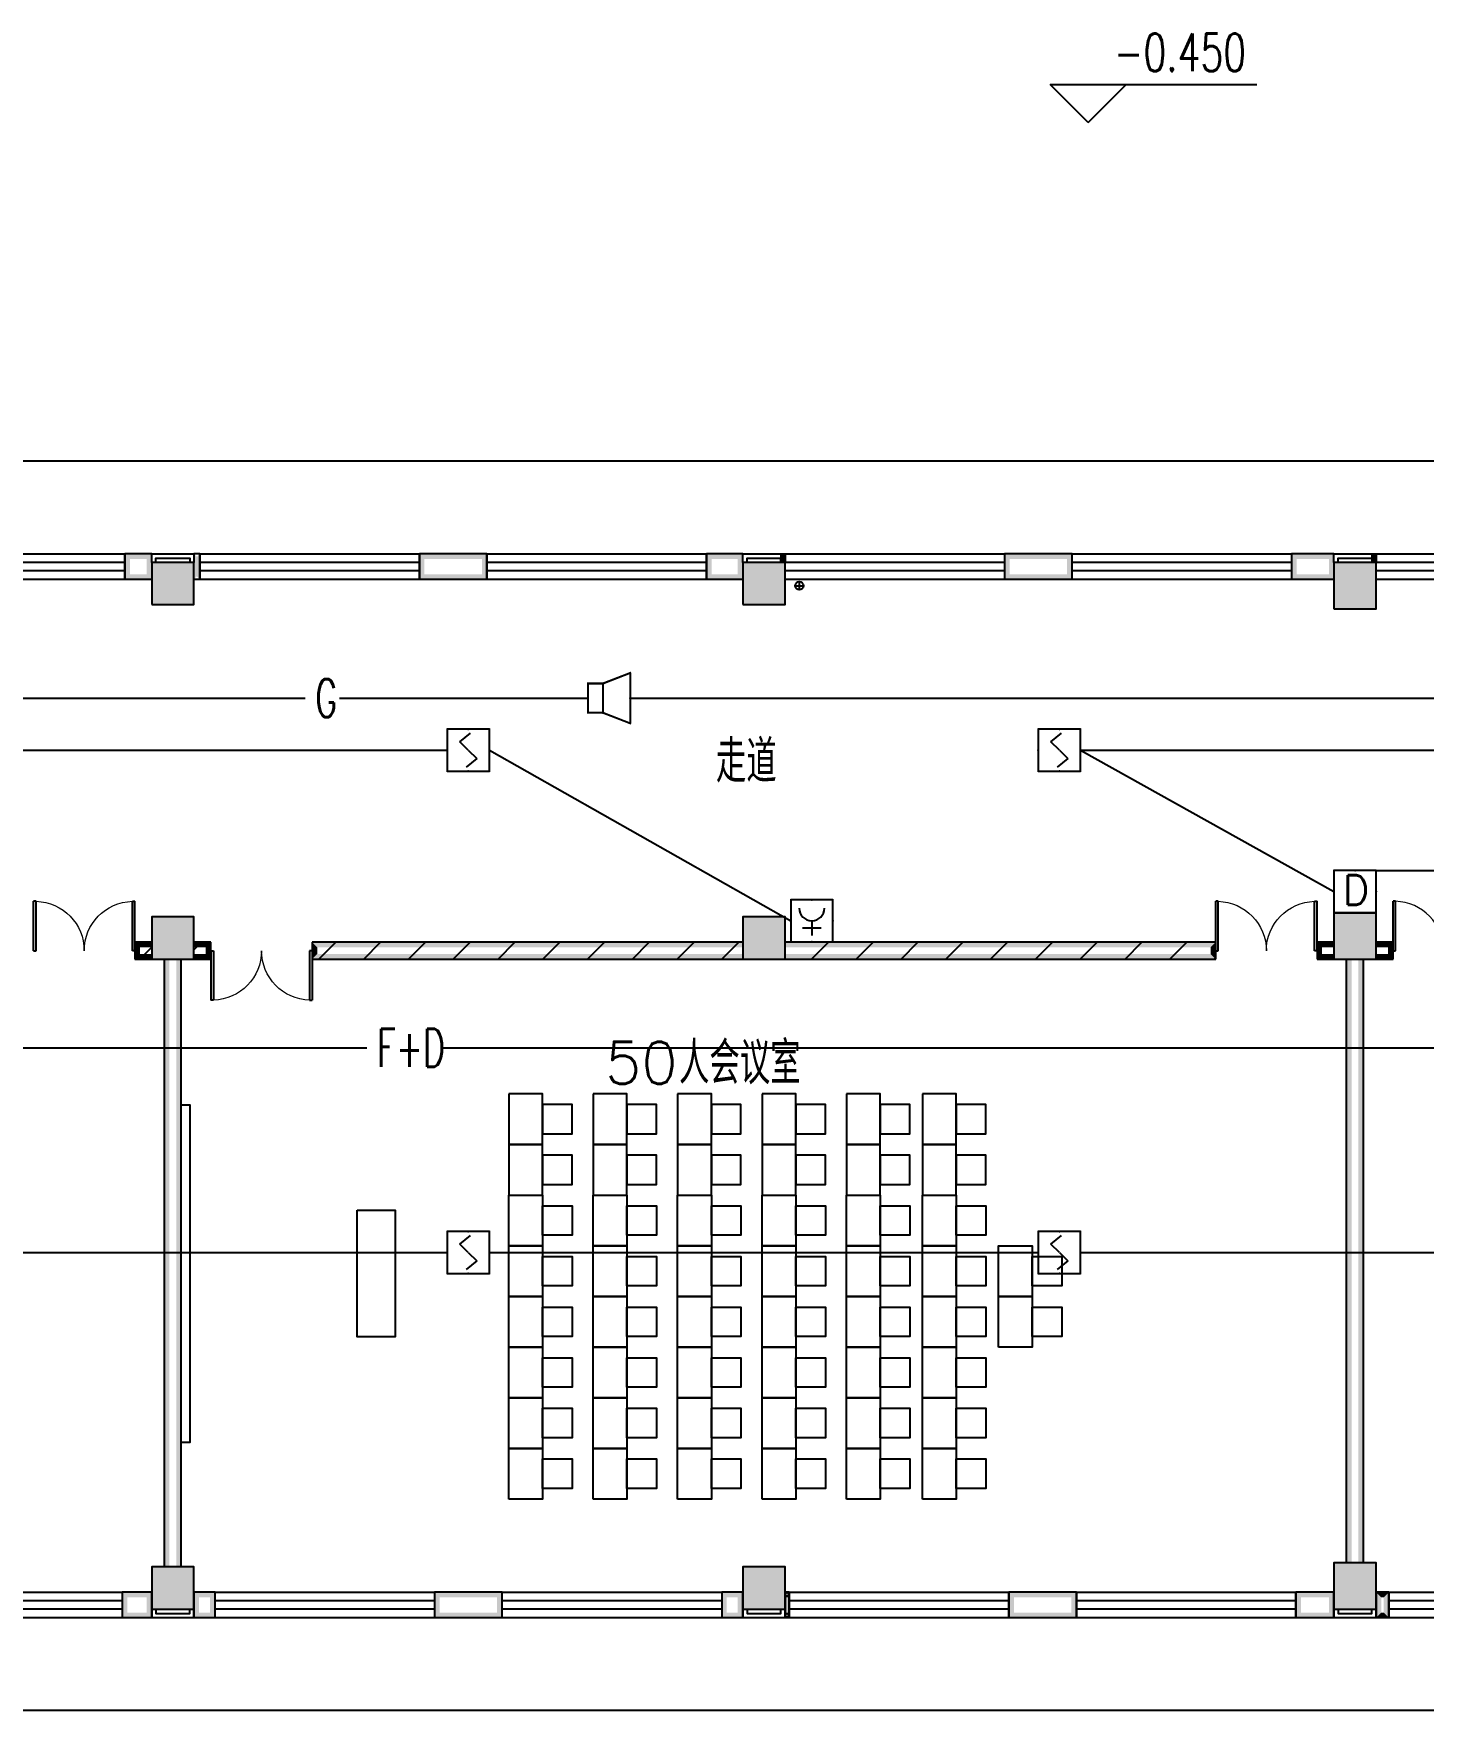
# Model space of a CAD drawing. Extents: x 101023 to 279373, y -114511 to 293844.
# Drawn here: x 204880 to 221340, y -96566 to -76702 of the extents above; entities that cross this region are included whole.
import ezdxf
from ezdxf.enums import TextEntityAlignment as Align

# ---------------------------------------------------------------- set-up
doc = ezdxf.new("R2010")
doc.units = 0
doc.header["$LTSCALE"] = 1000
doc.header["$MEASUREMENT"] = 0
for name, color, linetype in [('A-WALL-PATT', 252, 'Continuous'), ('COLUMN', 2, 'Continuous'), ('DIM_ELEV', 3, 'Continuous'), ('EQUIP-广播', 3, 'Continuous'), ('EQUIP-消防', 3, 'Continuous'), ('PUB_HATCH', 8, 'Continuous'), ('PUB_TEXT', 7, 'Continuous'), ('PUB_WALL', 2, 'Continuous'), ('SIG_TEXT', 7, 'Continuous'), ('STAIR', 2, 'Continuous'), ('WALL', 2, 'Continuous'), ('WINDOW', 2, 'Continuous'), ('WIRE-消防', 1, 'Continuous'), ('家具', 8, 'Continuous'), ('排水', 153, 'Continuous')]:
    doc.layers.add(name, color=color, linetype=linetype)
doc.styles.add('_TCH_DIM', font='simplex.shx', dxfattribs={"bigfont": 'gbcbig.shx'})
doc.styles.add('_TEL_DIM', font='simplex.shx', dxfattribs={"width": 0.8, "height": 3.5, "bigfont": 'gbcbig.shx'})
doc.styles.get("Standard").update_dxf_attribs({"font": 'simplex.shx', "width": 0.8, "bigfont": 'gbcbig.shx'})
pattern_1 = [(45, (-908016.57, -754752.9), (-265.16515, 265.16515), [])]

# ---------------------------------------------------------------- blocks, each defined once
blk = doc.blocks.new('$equip$00002755')
for p, q in [((0.5, 0.5), (-0.5, 0.5)), ((-0.5, 0.5), (-0.5, -0.5)), ((0.5, -0.5), (0.5, 0.5)), ((-0.5, -0.5), (0.5, -0.5))]:
    blk.add_line(p, q)
at = {"const_width": 0.04}
blk.add_lwpolyline([(-0.5, 0.5), (0.5, 0.5), (0.5, -0.5), (-0.5, -0.5), (-0.5, 0.5), (0.5, 0.5)], dxfattribs=at)
for p in [(0, 0.5), (-0.5, 0), (0.5, 0), (-0.027, -0.5)]:
    blk.add_point(p)
at = {"color": 7}
blk.add_attdef('$TEXT$', text='', height=0.4, dxfattribs=at).set_placement((0.026, -0.008), align=Align.MIDDLE_CENTER)
at = {"color": 7, "flags": 1}
for tag, height, p in [('A', 0.00002, (0, 0)), ('B', 0.4, (0.755, -0.254))]:
    blk.add_attdef(tag, text='', height=height, dxfattribs=at).set_placement(p, align=Align.MIDDLE_CENTER)
blk = doc.blocks.new('$equip$00002656')
for p, q in [((-0.5, 1), (-0.5, 0)), ((0.5, 1), (-0.5, 1)), ((0.5, 0), (0.5, 1)), ((0, 0.5), (0, 0.15)), ((-0.5, 0), (0.5, 0)), ((-0.219, 0.331), (0.222, 0.331))]:
    blk.add_line(p, q)
at = {"const_width": 0.04}
blk.add_lwpolyline([(-0.5, 1), (0.5, 1), (0.5, 0), (-0.5, 0), (-0.5, 1), (0.5, 1)], dxfattribs=at)
blk.add_arc((0, 0.8), 0.3, 180, 0)
for p in [(0, 1), (-0.5, 0.5), (0.5, 0.5), (0, 0)]:
    blk.add_point(p)
at = {"color": 7, "flags": 1}
for tag, height, p in [('B', 0.4, (0.762, 0.292)), ('A', 0.00002, (0, 0))]:
    blk.add_attdef(tag, text='', height=height, dxfattribs=at).set_placement(p, align=Align.MIDDLE_CENTER)
blk = doc.blocks.new('$equip$00002982')
for p, q in [((0.35, 0.35), (1, 0.6)), ((1, 0.6), (1, -0.6)), ((0, 0.35), (0.35, 0.35)), ((0, 0.35), (0, -0.35)), ((0.35, 0.35), (0.35, -0.35)), ((0.35, -0.35), (0, -0.35)), ((1, -0.6), (0.35, -0.35))]:
    blk.add_line(p, q)
at = {"const_width": 0.04}
blk.add_lwpolyline([(0.35, 0.35), (0, 0.35), (0, -0.35), (0.35, -0.35), (1, -0.6), (1, 0.6), (0.35, 0.35), (0, 0.35)], dxfattribs=at)
for p in [(0, 0), (0.35, 0.35), (1, 0), (0.35, -0.35)]:
    blk.add_point(p)
at = {"color": 7, "style": '_TEL_DIM', "flags": 1}
for tag in ['A', 'REMARK']:
    blk.add_attdef(tag, text='', height=0.00002, dxfattribs=at).set_placement((0, 0), align=Align.MIDDLE_CENTER)
blk = doc.blocks.new('$Equip$00002649')
for p, q in [((-0.5, 0.5), (-0.5, -0.5)), ((0.5, 0.5), (-0.5, 0.5)), ((-0.2, 0.2), (0.05, 0.4)), ((0.5, -0.5), (0.5, 0.5)), ((0, 0), (-0.2, 0.2)), ((0, 0), (0.2, -0.2)), ((0.2, -0.2), (-0.05, -0.4)), ((-0.5, -0.5), (0.5, -0.5))]:
    blk.add_line(p, q)
at = {"const_width": 0.04}
blk.add_lwpolyline([(-0.5, 0.5), (0.5, 0.5), (0.5, -0.5), (-0.5, -0.5), (-0.5, 0.5), (0.5, 0.5)], dxfattribs=at)
for p in [(0, 0.5), (-0.5, 0), (0.5, 0), (0, -0.5)]:
    blk.add_point(p)
at = {"color": 7, "flags": 1}
for tag, height, p in [('A', 0.00002, (0, 0)), ('B', 0.4, (0.762, -0.208))]:
    blk.add_attdef(tag, text='', height=height, dxfattribs=at).set_placement(p, align=Align.MIDDLE_CENTER)
blk = doc.blocks.new('ng')
at = {"layer": '排水'}
for p, q in [((345991, 781358), (346091, 781358)), ((346041, 781408), (346041, 781308))]:
    blk.add_line(p, q, dxfattribs=at)
blk.add_circle((346041, 781358), 50, dxfattribs=at)
blk = doc.blocks.new('雨水管')
at = {"layer": '排水'}
blk.add_blockref('ng', (669236, -122908), dxfattribs=at)
blk = doc.blocks.new('123')
at = {"layer": '家具'}
for points in [[(574640, 809993), (574640, 809393), (574240, 809393), (574240, 809993)], [(575540, 809993), (575540, 809393), (575140, 809393), (575140, 809993)], [(576540, 809993), (576540, 809393), (576140, 809393), (576140, 809993)], [(577540, 809993), (577540, 809393), (577140, 809393), (577140, 809993)], [(578540, 809993), (578540, 809393), (578140, 809393), (578140, 809993)], [(579540, 809993), (579540, 809393), (579140, 809393), (579140, 809993)], [(574240, 809868), (574240, 809518), (573890, 809518), (573890, 809868)], [(575140, 809868), (575140, 809518), (574790, 809518), (574790, 809868)], [(576140, 809868), (576140, 809518), (575790, 809518), (575790, 809868)], [(577140, 809868), (577140, 809518), (576790, 809518), (576790, 809868)], [(578140, 809868), (578140, 809518), (577790, 809518), (577790, 809868)], [(579140, 809868), (579140, 809518), (578790, 809518), (578790, 809868)], [(583418, 805865), (583418, 809865), (583318, 809865), (583318, 805865)], [(574640, 809393), (574640, 808793), (574240, 808793), (574240, 809393)], [(575540, 809393), (575540, 808793), (575140, 808793), (575140, 809393)], [(576540, 809393), (576540, 808793), (576140, 808793), (576140, 809393)], [(577540, 809393), (577540, 808793), (577140, 808793), (577140, 809393)], [(578540, 809393), (578540, 808793), (578140, 808793), (578140, 809393)], [(579540, 809393), (579540, 808793), (579140, 808793), (579140, 809393)], [(574240, 809268), (574240, 808918), (573890, 808918), (573890, 809268)], [(575140, 809268), (575140, 808918), (574790, 808918), (574790, 809268)], [(576140, 809268), (576140, 808918), (575790, 808918), (575790, 809268)], [(577140, 809268), (577140, 808918), (576790, 808918), (576790, 809268)], [(578140, 809268), (578140, 808918), (577790, 808918), (577790, 809268)], [(579140, 809268), (579140, 808918), (578790, 808918), (578790, 809268)], [(574640, 808193), (574640, 808793), (574240, 808793), (574240, 808193)], [(575540, 808193), (575540, 808793), (575140, 808793), (575140, 808193)], [(576540, 808193), (576540, 808793), (576140, 808793), (576140, 808193)], [(577540, 808193), (577540, 808793), (577140, 808793), (577140, 808193)], [(578540, 808193), (578540, 808793), (578140, 808793), (578140, 808193)], [(579540, 808193), (579540, 808793), (579140, 808793), (579140, 808193)], [(574240, 808318), (574240, 808668), (573890, 808668), (573890, 808318)], [(575140, 808318), (575140, 808668), (574790, 808668), (574790, 808318)], [(576140, 808318), (576140, 808668), (575790, 808668), (575790, 808318)], [(577140, 808318), (577140, 808668), (576790, 808668), (576790, 808318)], [(578140, 808318), (578140, 808668), (577790, 808668), (577790, 808318)], [(579140, 808318), (579140, 808668), (578790, 808668), (578790, 808318)], [(581335, 808615), (580885, 808615), (580885, 807115), (581335, 807115)], [(573740, 807593), (573740, 808193), (573340, 808193), (573340, 807593)], [(574640, 807593), (574640, 808193), (574240, 808193), (574240, 807593)], [(575540, 807593), (575540, 808193), (575140, 808193), (575140, 807593)], [(576540, 807593), (576540, 808193), (576140, 808193), (576140, 807593)], [(577540, 807593), (577540, 808193), (577140, 808193), (577140, 807593)], [(578540, 807593), (578540, 808193), (578140, 808193), (578140, 807593)], [(579540, 807593), (579540, 808193), (579140, 808193), (579140, 807593)], [(573340, 807718), (573340, 808068), (572990, 808068), (572990, 807718)], [(574240, 807718), (574240, 808068), (573890, 808068), (573890, 807718)], [(575140, 807718), (575140, 808068), (574790, 808068), (574790, 807718)], [(576140, 807718), (576140, 808068), (575790, 808068), (575790, 807718)], [(577140, 807718), (577140, 808068), (576790, 808068), (576790, 807718)], [(578140, 807718), (578140, 808068), (577790, 808068), (577790, 807718)], [(579140, 807718), (579140, 808068), (578790, 808068), (578790, 807718)], [(573740, 806993), (573740, 807593), (573340, 807593), (573340, 806993)], [(574640, 806993), (574640, 807593), (574240, 807593), (574240, 806993)], [(575540, 806993), (575540, 807593), (575140, 807593), (575140, 806993)], [(576540, 806993), (576540, 807593), (576140, 807593), (576140, 806993)], [(577540, 806993), (577540, 807593), (577140, 807593), (577140, 806993)], [(578540, 806993), (578540, 807593), (578140, 807593), (578140, 806993)], [(579540, 806993), (579540, 807593), (579140, 807593), (579140, 806993)], [(573340, 807118), (573340, 807468), (572990, 807468), (572990, 807118)], [(574240, 807118), (574240, 807468), (573890, 807468), (573890, 807118)], [(575140, 807118), (575140, 807468), (574790, 807468), (574790, 807118)], [(576140, 807118), (576140, 807468), (575790, 807468), (575790, 807118)], [(577140, 807118), (577140, 807468), (576790, 807468), (576790, 807118)], [(578140, 807118), (578140, 807468), (577790, 807468), (577790, 807118)], [(579140, 807118), (579140, 807468), (578790, 807468), (578790, 807118)], [(574640, 806393), (574640, 806993), (574240, 806993), (574240, 806393)], [(575540, 806393), (575540, 806993), (575140, 806993), (575140, 806393)], [(576540, 806393), (576540, 806993), (576140, 806993), (576140, 806393)], [(577540, 806393), (577540, 806993), (577140, 806993), (577140, 806393)], [(578540, 806393), (578540, 806993), (578140, 806993), (578140, 806393)], [(579540, 806393), (579540, 806993), (579140, 806993), (579140, 806393)], [(574240, 806518), (574240, 806868), (573890, 806868), (573890, 806518)], [(575140, 806518), (575140, 806868), (574790, 806868), (574790, 806518)], [(576140, 806518), (576140, 806868), (575790, 806868), (575790, 806518)], [(577140, 806518), (577140, 806868), (576790, 806868), (576790, 806518)], [(578140, 806518), (578140, 806868), (577790, 806868), (577790, 806518)], [(579140, 806518), (579140, 806868), (578790, 806868), (578790, 806518)], [(574640, 805793), (574640, 806393), (574240, 806393), (574240, 805793)], [(575540, 805793), (575540, 806393), (575140, 806393), (575140, 805793)], [(576540, 805793), (576540, 806393), (576140, 806393), (576140, 805793)], [(577540, 805793), (577540, 806393), (577140, 806393), (577140, 805793)], [(578540, 805793), (578540, 806393), (578140, 806393), (578140, 805793)], [(579540, 805793), (579540, 806393), (579140, 806393), (579140, 805793)], [(574240, 805918), (574240, 806268), (573890, 806268), (573890, 805918)], [(575140, 805918), (575140, 806268), (574790, 806268), (574790, 805918)], [(576140, 805918), (576140, 806268), (575790, 806268), (575790, 805918)], [(577140, 805918), (577140, 806268), (576790, 806268), (576790, 805918)], [(578140, 805918), (578140, 806268), (577790, 806268), (577790, 805918)], [(579140, 805918), (579140, 806268), (578790, 806268), (578790, 805918)], [(574640, 805193), (574640, 805793), (574240, 805793), (574240, 805193)], [(575540, 805193), (575540, 805793), (575140, 805793), (575140, 805193)], [(576540, 805193), (576540, 805793), (576140, 805793), (576140, 805193)], [(577540, 805193), (577540, 805793), (577140, 805793), (577140, 805193)], [(578540, 805193), (578540, 805793), (578140, 805793), (578140, 805193)], [(579540, 805193), (579540, 805793), (579140, 805793), (579140, 805193)], [(574240, 805318), (574240, 805668), (573890, 805668), (573890, 805318)], [(575140, 805318), (575140, 805668), (574790, 805668), (574790, 805318)], [(576140, 805318), (576140, 805668), (575790, 805668), (575790, 805318)], [(577140, 805318), (577140, 805668), (576790, 805668), (576790, 805318)], [(578140, 805318), (578140, 805668), (577790, 805668), (577790, 805318)], [(579140, 805318), (579140, 805668), (578790, 805668), (578790, 805318)]]:
    blk.add_lwpolyline(points, close=True, dxfattribs=at)
blk = doc.blocks.new('$WINLIB2D$00000001')
at = {"color": 0}
for points in [[(-0.5, 0.5), (-0.5, -0.5)], [(-0.5, 0.5), (0.5, 0.5)], [(0.5, -0.5), (0.5, 0.5)], [(0.5, 0.1667), (-0.5, 0.1667)], [(0.5, -0.1667), (-0.5, -0.1667)], [(-0.5, -0.5), (0.5, -0.5)]]:
    blk.add_lwpolyline(points, dxfattribs=at)
blk = doc.blocks.new('$DorLib2D$00000002')
for p, q in [((-0.5, 0), (-0.5, 0.4875)), ((-0.475, 0.4875), (-0.5, 0.4875)), ((-0.475, 0), (-0.475, 0.4875)), ((0.475, 0), (0.475, 0.4875)), ((0.475, 0.4875), (0.5, 0.4875)), ((0.5, 0), (0.5, 0.4875)), ((-0.5, 0), (-0.475, 0)), ((0.5, 0), (0.475, 0))]:
    blk.add_line(p, q)
at = {"lineweight": 13}
for centre, start, end in [((-0.4875, 0), 0, 88.53072), ((0.4875, 0), 91.46928, 180)]:
    blk.add_arc(centre, 0.4875, start, end, dxfattribs=at)
blk = doc.blocks.new('_FZH')
blk.add_lwpolyline([(-0.5, -0.5), (0.5, -0.5), (0.5, 0.5), (-0.5, 0.5)], close=True)
at = {"layer": 'PUB_HATCH'}
blk.add_solid([(-0.5, -0.5), (0.5, -0.5), (-0.5, 0.5), (0.5, 0.5)], dxfattribs=at)
blk = doc.blocks.new('A$C40CE5D7B')
at = {"layer": 'A-WALL-PATT'}
h = blk.add_hatch(dxfattribs=at)
h.set_pattern_fill('普通砖', color=256, scale=150, style=0)
h.set_pattern_definition(pattern_1)
h.paths.add_polyline_path([(89950, 27870), (89950, 28070), (89750, 28070), (89750, 27870)])
h = blk.add_hatch(dxfattribs=at)
h.set_pattern_fill('普通砖', color=256, scale=150, style=0)
h.set_pattern_definition(pattern_1)
h.paths.add_polyline_path([(90450, 28070), (90450, 27870), (90650, 27870), (90650, 28070)])
h = blk.add_hatch(dxfattribs=at)
h.set_pattern_fill('普通砖', color=256, scale=150, style=0)
h.set_pattern_definition(pattern_1)
h.paths.add_polyline_path([(96950, 27870), (96950, 28070), (91850, 28070), (91850, 27870)])
h = blk.add_hatch(dxfattribs=at)
h.set_pattern_fill('普通砖', color=256, scale=150, style=0)
h.set_pattern_definition(pattern_1)
h.paths.add_polyline_path([(97450, 28070), (97450, 27870), (102550, 27870), (102550, 28070)])
h = blk.add_hatch(dxfattribs=at)
h.set_pattern_fill('普通砖', color=256, scale=150, style=0)
h.set_pattern_definition(pattern_1)
h.paths.add_polyline_path([(103950, 27870), (103950, 28070), (103750, 28070), (103750, 27870)])
at = {"layer": 'PUB_WALL'}
for points in [[(89950, 32670), (89631, 32670), (89691, 32610), (89890, 32610)], [(89631, 32670), (89631, 32370), (89691, 32430), (89691, 32610)], [(89950, 32370), (89950, 32570), (89950, 32570), (89950, 32670), (89890, 32610), (89890, 32430)], [(90450, 32670), (90450, 32370), (90510, 32430), (90510, 32610)], [(90520, 32370), (90520, 32670), (90460, 32610), (90460, 32430)], [(93920, 32670), (93120, 32670), (93180, 32610), (93860, 32610)], [(93120, 32670), (93120, 32370), (93180, 32430), (93180, 32610)], [(93920, 32370), (93920, 32670), (93860, 32610), (93860, 32430)], [(96950, 32670), (96520, 32670), (96580, 32610), (96890, 32610)], [(96520, 32670), (96520, 32370), (96580, 32430), (96580, 32610)], [(96950, 32370), (96950, 32570), (96950, 32570), (96950, 32670), (96890, 32610), (96890, 32430)], [(97390, 32570), (97450, 32570), (97450, 32670), (97390, 32670)], [(100849, 32670), (100050, 32670), (100110, 32610), (100789, 32610)], [(100050, 32670), (100050, 32370), (100110, 32430), (100110, 32610)], [(100849, 32370), (100849, 32670), (100789, 32610), (100789, 32430)], [(103950, 32670), (103449, 32670), (103509, 32610), (103890, 32610)], [(103449, 32670), (103449, 32370), (103509, 32430), (103509, 32610)], [(103950, 32370), (103950, 32570), (103950, 32570), (103950, 32670), (103890, 32610), (103890, 32430)], [(104390, 32570), (104450, 32570), (104450, 32670), (104390, 32670)], [(89950, 32370), (89950, 32370), (89890, 32430), (89691, 32430), (89631, 32370)], [(90450, 32570), (89950, 32570), (90010, 32510), (90390, 32510)], [(89950, 32570), (89950, 32070), (90010, 32130), (90010, 32510)], [(90450, 32070), (90450, 32570), (90390, 32510), (90390, 32130)], [(93120, 32370), (93920, 32370), (93860, 32430), (93180, 32430)], [(96950, 32370), (96950, 32370), (96890, 32430), (96580, 32430), (96520, 32370)], [(97450, 32570), (96950, 32570), (97010, 32510), (97390, 32510)], [(96950, 32570), (96950, 32070), (97010, 32130), (97010, 32510)], [(97450, 32070), (97450, 32570), (97390, 32510), (97390, 32130)], [(100050, 32370), (100849, 32370), (100789, 32430), (100110, 32430)], [(103950, 32370), (103950, 32370), (103890, 32430), (103509, 32430), (103449, 32370)], [(104450, 32570), (103950, 32570), (104010, 32510), (104390, 32510)], [(103950, 32570), (103950, 32020), (104010, 32080), (104010, 32510)], [(104450, 32020), (104450, 32570), (104390, 32510), (104390, 32080)], [(89950, 32070), (90450, 32070), (90390, 32130), (90010, 32130)], [(96950, 32070), (97450, 32070), (97390, 32130), (97010, 32130)], [(103950, 32020), (104450, 32020), (104390, 32080), (104010, 32080)], [(104450, 28420), (103950, 28420), (104010, 28360), (104390, 28360)], [(103950, 28420), (103950, 27870), (104010, 27930), (104010, 28360)], [(104450, 27870), (104450, 28420), (104390, 28360), (104390, 27930)], [(90450, 28370), (89950, 28370), (90010, 28310), (90390, 28310)], [(89950, 28370), (89950, 27870), (90010, 27930), (90010, 28310)], [(90450, 27870), (90450, 28370), (90390, 28310), (90390, 27930)], [(97450, 28370), (96950, 28370), (97010, 28310), (97390, 28310)], [(96950, 28370), (96950, 27870), (97010, 27930), (97010, 28310)], [(97450, 27870), (97450, 28370), (97390, 28310), (97390, 27930)], [(89950, 28010), (89950, 28070), (89750, 28070), (89810, 28010)], [(89750, 28070), (89750, 27870), (89810, 27930), (89810, 28010)], [(90450, 28070), (90450, 28010), (90590, 28010), (90650, 28070)], [(90650, 27870), (90650, 28070), (90590, 28010), (90590, 27930)], [(96950, 28010), (96950, 28070), (91850, 28070), (91910, 28010)], [(91850, 28070), (91850, 27870), (91910, 27930), (91910, 28010)], [(97450, 28070), (97450, 28010), (102490, 28010), (102550, 28070)], [(102550, 27870), (102550, 28070), (102490, 28010), (102490, 27930)], [(103950, 28010), (103950, 28070), (103750, 28070), (103810, 28010)], [(103750, 28070), (103750, 27870), (103810, 27930), (103810, 28010)], [(104450, 28070), (104450, 28010), (104590, 28010), (104650, 28070)], [(104650, 27870), (104650, 28070), (104590, 28010), (104590, 27930)], [(89950, 27870), (89950, 27930), (89810, 27930), (89750, 27870)], [(89950, 27870), (90450, 27870), (90390, 27930), (90010, 27930)], [(90160, 27870), (90100, 27870), (90100, 20670), (90160, 20670)], [(90300, 27870), (90240, 27870), (90240, 20670), (90300, 20670)], [(90450, 27930), (90450, 27870), (90650, 27870), (90590, 27930)], [(96950, 27870), (96950, 27930), (91910, 27930), (91850, 27870)], [(96950, 27870), (97450, 27870), (97390, 27930), (97010, 27930)], [(97450, 27930), (97450, 27870), (102550, 27870), (102490, 27930)], [(103950, 27870), (103950, 27930), (103810, 27930), (103750, 27870)], [(103950, 27870), (104450, 27870), (104390, 27930), (104010, 27930)], [(104160, 27870), (104100, 27870), (104100, 20720), (104160, 20720)], [(104300, 27870), (104240, 27870), (104240, 20720), (104300, 20720)], [(104450, 27930), (104450, 27870), (104650, 27870), (104590, 27930)], [(90450, 20670), (89950, 20670), (90010, 20610), (90390, 20610)], [(89950, 20670), (89950, 20170), (90010, 20230), (90010, 20610)], [(90450, 20170), (90450, 20670), (90390, 20610), (90390, 20230)], [(97450, 20670), (96950, 20670), (97010, 20610), (97390, 20610)], [(96950, 20670), (96950, 20170), (97010, 20230), (97010, 20610)], [(97450, 20170), (97450, 20670), (97390, 20610), (97390, 20230)], [(104450, 20720), (103950, 20720), (104010, 20660), (104390, 20660)], [(103950, 20720), (103950, 20170), (104010, 20230), (104010, 20660)], [(104450, 20170), (104450, 20720), (104390, 20660), (104390, 20230)], [(89950, 20370), (89600, 20370), (89660, 20310), (89890, 20310)], [(89600, 20370), (89600, 20070), (89660, 20130), (89660, 20310)], [(89950, 20070), (89950, 20370), (89890, 20310), (89890, 20130)], [(90700, 20370), (90450, 20370), (90510, 20310), (90640, 20310)], [(90450, 20370), (90450, 20070), (90510, 20130), (90510, 20310)], [(90700, 20070), (90700, 20370), (90640, 20310), (90640, 20130)], [(94100, 20370), (93300, 20370), (93360, 20310), (94040, 20310)], [(93300, 20370), (93300, 20070), (93360, 20130), (93360, 20310)], [(94100, 20070), (94100, 20370), (94040, 20310), (94040, 20130)], [(96950, 20370), (96700, 20370), (96760, 20310), (96890, 20310)], [(96700, 20370), (96700, 20070), (96760, 20130), (96760, 20310)], [(96950, 20070), (96950, 20370), (96890, 20310), (96890, 20130)], [(97500, 20070), (97500, 20370), (97440, 20310), (97440, 20130)], [(97500, 20370), (97450, 20370), (97510, 20310), (97440, 20310)], [(97450, 20370), (97450, 20070), (97510, 20130), (97510, 20310)], [(100900, 20370), (100100, 20370), (100160, 20310), (100840, 20310)], [(100100, 20370), (100100, 20070), (100160, 20130), (100160, 20310)], [(100900, 20070), (100900, 20370), (100840, 20310), (100840, 20130)], [(103950, 20370), (103500, 20370), (103560, 20310), (103890, 20310)], [(103500, 20370), (103500, 20070), (103560, 20130), (103560, 20310)], [(103950, 20070), (103950, 20370), (103890, 20310), (103890, 20130)], [(104600, 20370), (104450, 20370), (104510, 20310), (104540, 20310)], [(104450, 20370), (104450, 20070), (104510, 20130), (104510, 20310)], [(104600, 20070), (104600, 20370), (104540, 20310), (104540, 20130)], [(89600, 20070), (89950, 20070), (89890, 20130), (89660, 20130)], [(89950, 20170), (90450, 20170), (90390, 20230), (90010, 20230)], [(90450, 20070), (90700, 20070), (90640, 20130), (90510, 20130)], [(93300, 20070), (94100, 20070), (94040, 20130), (93360, 20130)], [(96700, 20070), (96950, 20070), (96890, 20130), (96760, 20130)], [(96950, 20170), (97450, 20170), (97390, 20230), (97010, 20230)], [(97450, 20070), (97500, 20070), (97440, 20130), (97510, 20130)], [(100100, 20070), (100900, 20070), (100840, 20130), (100160, 20130)], [(103500, 20070), (103950, 20070), (103890, 20130), (103560, 20130)], [(103950, 20170), (104450, 20170), (104390, 20230), (104010, 20230)], [(104450, 20070), (104600, 20070), (104540, 20130), (104510, 20130)]]:
    blk.add_hatch(color=256, dxfattribs=at).paths.add_polyline_path(points)
for points in [[(89950, 32570), (89950, 32670), (90450, 32670), (90450, 32570)], [(90000, 32570), (90000, 32620), (90400, 32620), (90400, 32570)], [(96950, 32570), (96950, 32670), (97450, 32670), (97450, 32570)], [(97000, 32570), (97000, 32620), (97397, 32620), (97397, 32570)], [(103950, 32570), (103950, 32670), (104450, 32670), (104450, 32570)], [(104000, 32570), (104000, 32620), (104400, 32620), (104400, 32570)], [(89950, 20170), (89950, 20070), (90450, 20070), (90450, 20170)], [(90000, 20170), (90000, 20120), (90400, 20120), (90400, 20170)], [(96950, 20170), (96950, 20070), (97450, 20070), (97450, 20170)], [(97000, 20170), (97000, 20120), (97400, 20120), (97400, 20170)], [(103950, 20170), (103950, 20070), (104450, 20070), (104450, 20170)], [(104000, 20170), (104000, 20120), (104400, 20120), (104400, 20170)]]:
    blk.add_lwpolyline(points)
at = {"layer": 'DIM_ELEV'}
for p, q in [((101038, 37781), (100588, 38231)), ((100588, 38231), (103039, 38231)), ((101038, 37781), (101488, 38231))]:
    blk.add_line(p, q, dxfattribs=at)
at = {"layer": 'WALL'}
for p, q in [((89950, 32670), (89631, 32670)), ((89631, 32670), (89631, 32370)), ((89950, 32570), (89950, 32670)), ((90520, 32670), (90450, 32670)), ((90450, 32670), (90450, 32570)), ((90520, 32370), (90520, 32670)), ((93920, 32670), (93120, 32670)), ((93120, 32670), (93120, 32370)), ((93920, 32370), (93920, 32670)), ((96950, 32670), (96520, 32670)), ((96520, 32670), (96520, 32370)), ((96950, 32570), (96950, 32670)), ((97450, 32570), (97450, 32670)), ((100849, 32670), (100050, 32670)), ((100050, 32670), (100050, 32370)), ((100849, 32370), (100849, 32670)), ((103950, 32670), (103449, 32670)), ((103449, 32670), (103449, 32370)), ((103950, 32570), (103950, 32670)), ((104450, 32570), (104450, 32670)), ((89631, 32370), (89950, 32370)), ((90450, 32370), (90520, 32370)), ((93120, 32370), (93920, 32370)), ((96520, 32370), (96950, 32370)), ((100050, 32370), (100849, 32370)), ((103449, 32370), (103950, 32370)), ((89950, 28070), (89750, 28070)), ((89750, 28070), (89750, 27870)), ((90650, 28070), (90450, 28070)), ((90650, 27870), (90650, 28070)), ((96950, 28070), (91850, 28070)), ((91850, 28070), (91850, 27870)), ((102550, 28070), (97450, 28070)), ((102550, 27870), (102550, 28070)), ((103950, 28070), (103750, 28070)), ((103750, 28070), (103750, 27870)), ((104650, 28070), (104450, 28070)), ((104650, 27870), (104650, 28070)), ((89750, 27870), (89950, 27870)), ((90100, 20670), (90100, 27870)), ((90300, 20670), (90300, 27870)), ((90450, 27870), (90650, 27870)), ((91850, 27870), (96950, 27870)), ((97450, 27870), (102550, 27870)), ((103750, 27870), (103950, 27870)), ((104100, 20720), (104100, 27870)), ((104300, 20720), (104300, 27870)), ((104450, 27870), (104650, 27870)), ((89950, 20370), (89600, 20370)), ((89600, 20370), (89600, 20070)), ((89950, 20070), (89950, 20370)), ((90700, 20370), (90450, 20370)), ((90450, 20370), (90450, 20070)), ((90700, 20070), (90700, 20370)), ((94100, 20370), (93300, 20370)), ((93300, 20370), (93300, 20070)), ((94100, 20070), (94100, 20370)), ((96950, 20370), (96700, 20370)), ((96700, 20370), (96700, 20070)), ((96950, 20070), (96950, 20370)), ((97500, 20370), (97450, 20370)), ((97450, 20370), (97450, 20070)), ((97500, 20070), (97500, 20370)), ((100900, 20370), (100100, 20370)), ((100100, 20370), (100100, 20070)), ((100900, 20070), (100900, 20370)), ((103950, 20370), (103500, 20370)), ((103500, 20370), (103500, 20070)), ((103950, 20070), (103950, 20370)), ((104600, 20370), (104450, 20370)), ((104450, 20370), (104450, 20070)), ((104600, 20070), (104600, 20370)), ((89600, 20070), (89950, 20070)), ((90450, 20070), (90700, 20070)), ((93300, 20070), (94100, 20070)), ((96700, 20070), (96950, 20070)), ((97450, 20070), (97500, 20070)), ((100100, 20070), (100900, 20070)), ((103500, 20070), (103950, 20070)), ((104450, 20070), (104600, 20070))]:
    blk.add_line(p, q, dxfattribs=at)
at = {"layer": '排水'}
for points in [[(109750, 37170), (109750, 33770), (71550, 33770)], [(115950, 37170), (115950, 33770), (119500, 33770), (119500, 31470), (120100, 31470), (120100, 21270), (119500, 21270), (119500, 18970), (72700, 18970)]]:
    blk.add_lwpolyline(points, dxfattribs=at)
blk.add_blockref('雨水管', (-917658, -626157))
at = {"layer": 'COLUMN'}
for p, xscale, yscale, zscale, rotation in [((90200, 32320), 499.9999997026753, 499.999999859836, 499.999999859836, 9.56493288635017e-09), ((97200, 32320), 500.0000004182803, 500.0000002249144, 500.0000002249144, 359.999999972239), ((104200, 32295), 500.0000001649605, 549.9999998502899, 549.9999998502899, 2.650700366472223e-08), ((104200, 28145), 499.9999998750864, 550.0000002565794, 550.0000002565794, 6.189858936870452e-09), ((97200, 28120), 500.0000001449371, 500.0000002381857, 500.0000002381857, 359.999999981297), ((90200, 20420), 500.0000000469154, 500.0000003045425, 500.0000003045425, 359.9999999988394), ((97200, 20420), 500.0000000485452, 500.0000000264263, 500.0000000264263, 359.9999999806834), ((104200, 20445), 499.9999997109408, 550.0000002798624, 550.0000002798624, 359.9999999888342)]:
    blk.add_blockref('_FZH', p, dxfattribs=dict(at, xscale=xscale, yscale=yscale, zscale=zscale, rotation=rotation))
at = {"layer": 'COLUMN', "xscale": 499.999999872176, "yscale": 500.0000000678701, "zscale": 500.0000000678701}
blk.add_blockref('_FZH', (90200, 28120), dxfattribs=at)
at = {"layer": 'WINDOW', "xscale": 2600, "yscale": 300}
for p, zscale in [((88331, 32520), 2600), ((91820, 32520), 2600), ((95220, 32520), 2600), ((98800, 20220), -2600), ((102200, 20220), -2600)]:
    blk.add_blockref('$WINLIB2D$00000001', p, dxfattribs=dict(at, zscale=zscale))
at = {"layer": 'WINDOW'}
for name, p, xscale, yscale, zscale, rotation in [('$WINLIB2D$00000001', (98750, 32520), -2600, 300, 2600, 180), ('$WINLIB2D$00000001', (102149, 32520), -2600, 300, 2600, 180), ('$WINLIB2D$00000001', (105750, 32520), -2600, 300, 2600, 180), ('$DorLib2D$00000002', (89150, 27970), -1200, 1200, 1200, 3.758760033554269e-12), ('$DorLib2D$00000002', (103150, 27970), -1200, 1200, 1200, 3.758760033554269e-12), ('$DorLib2D$00000002', (105250, 27970), 1200, 1200, -1200, 4.751093094170886e-12), ('$DorLib2D$00000002', (91250, 27970), -1200, 1200, -1200, 180.0000000000047), ('$WINLIB2D$00000001', (88300, 20220), -2600, 300, -2600, 180), ('$WINLIB2D$00000001', (92000, 20220), -2600, 300, -2600, 180), ('$WINLIB2D$00000001', (95400, 20220), -2600, 300, -2600, 180), ('$WINLIB2D$00000001', (105900, 20220), 2600, 300, -2600, 359.999999999924)]:
    blk.add_blockref(name, p, dxfattribs=dict(at, xscale=xscale, yscale=yscale, zscale=zscale, rotation=rotation))
at = {"layer": '家具', "xscale": -1}
blk.add_blockref('123', (673718, -783719), dxfattribs=at)
at = {"layer": 'DIM_ELEV', "color": 7, "style": '_TCH_DIM', "width": 0.705882}
blk.add_text('-0.450', height=446.2, dxfattribs=at).set_placement((101344, 38388))
at = {"layer": 'PUB_TEXT'}
for s, p in [('走道', (96631, 29963)), ('50', (95319, 26391)), ('人会议室', (96194, 26391))]:
    blk.add_text(s, height=500, dxfattribs=at).set_placement(p)

msp = doc.modelspace()

# ---------------------------------------------------------------- linework, layer by layer
at = {"layer": 'WIRE-消防', "linetype": 'Continuous'}
for p, q in [((194709, -84574), (208096, -84574)), ((208502, -84574), (211446, -84574)), ((211946, -84574), (226418, -84574)), ((203279, -85191), (209779, -85191)), ((210279, -85191), (213847, -87212)), ((217279, -85191), (223779, -85191)), ((217279, -85191), (220280, -86866)), ((203279, -91141), (209779, -91141)), ((210279, -91141), (216779, -91141)), ((217279, -91141), (223779, -91141))]:
    msp.add_line(p, q, dxfattribs=at)
at = {"layer": 'WIRE-消防'}
for p, q in [((220780, -86616), (223796, -86616)), ((190030, -88715), (208829, -88715)), ((209711, -88715), (228912, -88715))]:
    msp.add_line(p, q, dxfattribs=at)

# ---------------------------------------------------------------- block references
at = {"layer": 'EQUIP-广播', "xscale": 500, "yscale": 500, "zscale": 500}
msp.add_blockref('$equip$00002982', (211446, -84574), dxfattribs=at)
at = {"layer": 'EQUIP-消防', "xscale": 500, "yscale": 500, "zscale": 500}
for name, p in [('$Equip$00002649', (210029, -85191)), ('$Equip$00002649', (217029, -85191)), ('$equip$00002656', (214097, -87462, 0)), ('$Equip$00002649', (210029, -91141)), ('$Equip$00002649', (217029, -91141))]:
    msp.add_blockref(name, p, dxfattribs=at)
at = {"layer": 'EQUIP-消防', "ltscale": 5}
ref = msp.add_blockref('$equip$00002755', (220530, -86866), dxfattribs=dict(at, xscale=500, yscale=500, zscale=500))
ref.add_attrib('$TEXT$', 'D', dxfattribs={"layer": '0', "color": 7, "height": 350}).set_placement((220542, -86847), align=Align.MIDDLE_CENTER)
at = {"layer": 'STAIR'}
msp.add_blockref('A$C40CE5D7B', (116330, -115536), dxfattribs=at)

# ---------------------------------------------------------------- texts
at = {"layer": 'SIG_TEXT', "style": '_TEL_DIM', "width": 0.64}
for s, p in [('G', (208216, -84799)), ('F+D', (208949, -88940))]:
    msp.add_text(s, height=450, dxfattribs=at).set_placement(p)

doc.saveas('drawing.dxf')
